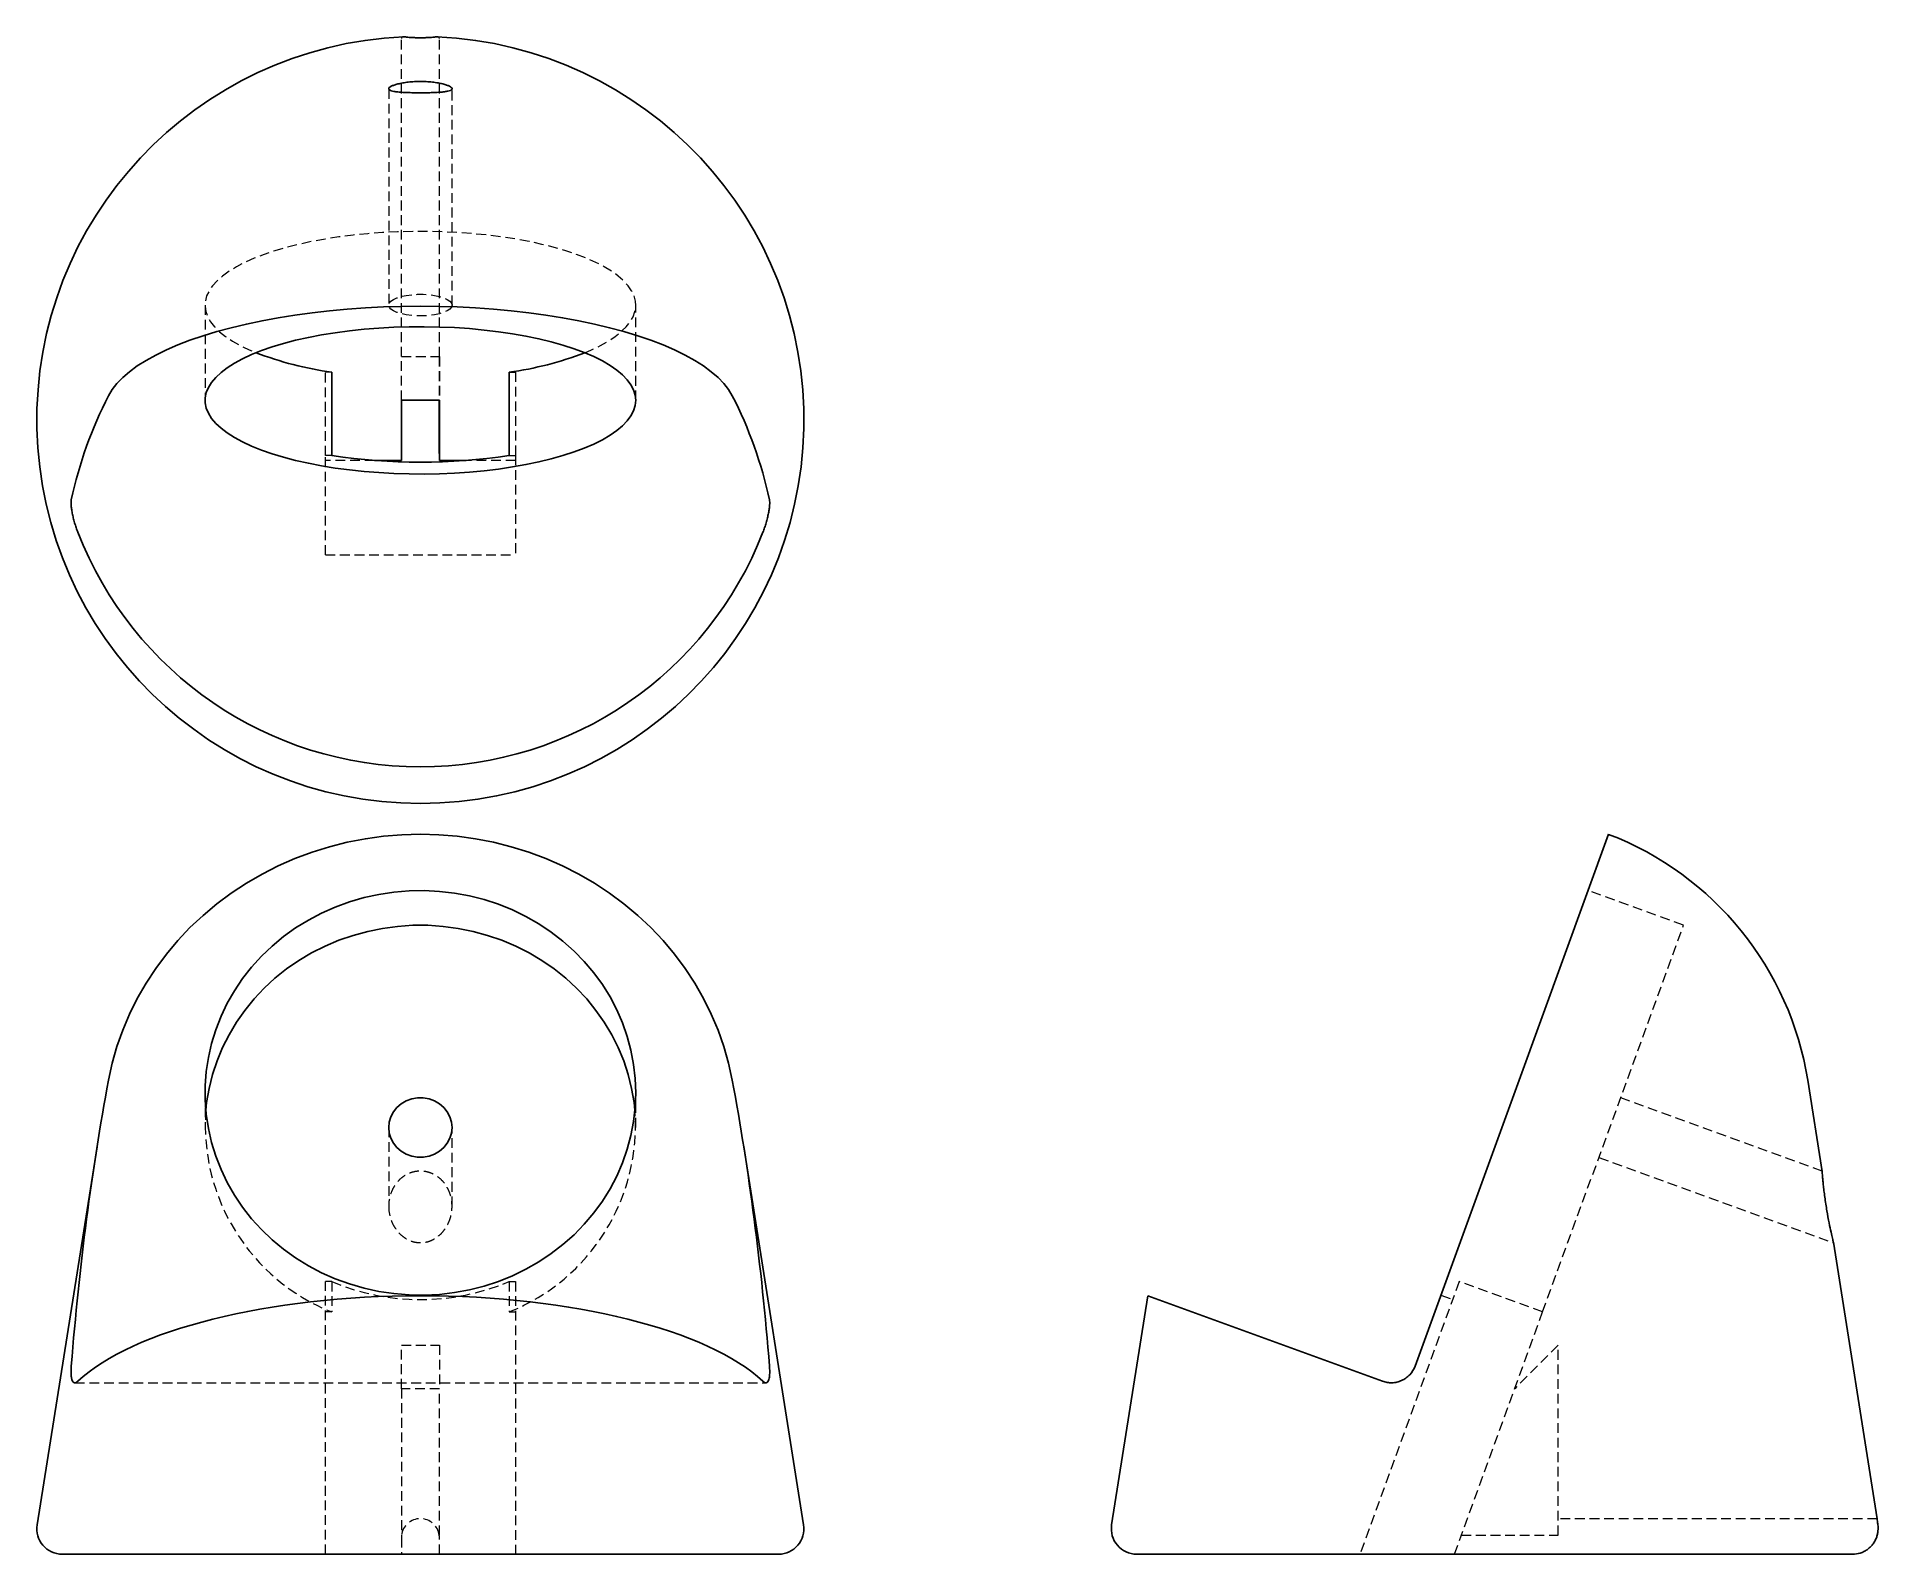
# Model space of a CAD drawing. Header units: millimetres. Extents: x 33 to 273, y 10 to 208.
import ezdxf

# ---------------------------------------------------------------- set-up
doc = ezdxf.new("R2010")
doc.units = ezdxf.units.MM
doc.linetypes.add('HIDDEN', pattern=[1.905, 1.27, -0.635])

msp = doc.modelspace()

# ---------------------------------------------------------------- linework, layer by layer
at = {"color": 7, "linetype": 'HIDDEN', "lineweight": 18}
for p, q in [((80.52, 166.21), (80.52, 207.65)), ((85.48, 166.21), (85.48, 207.65)), ((78.87, 201.06), (78.87, 172.92)), ((87.13, 172.92), (87.13, 201.11)), ((54.95, 172.92), (54.95, 160.52)), ((111.05, 160.52), (111.05, 172.92)), ((80.52, 166.21), (85.48, 166.21)), ((80.52, 160.54), (80.52, 166.21)), ((80.55, 160.54), (80.55, 166.21)), ((85.45, 166.21), (85.45, 160.54)), ((85.48, 166.21), (85.48, 160.54)), ((71.45, 164.18), (70.62, 164.18)), ((70.62, 153.32), (70.62, 164.18)), ((94.55, 164.18), (95.38, 164.18)), ((95.38, 164.18), (95.38, 153.32)), ((80.52, 153.47), (80.52, 153.59)), ((85.48, 153.47), (85.48, 153.59)), ((70.62, 140.4), (70.62, 153.32)), ((71.45, 153.32), (70.62, 153.32)), ((77.02, 152.69), (70.62, 152.69)), ((95.38, 152.69), (88.98, 152.69)), ((94.55, 153.32), (95.38, 153.32)), ((95.38, 153.32), (95.38, 140.4)), ((70.62, 140.4), (95.38, 140.4)), ((247.52, 92.14), (235.11, 96.66)), ((229.18, 41.76), (247.52, 92.14)), ((54.95, 70.3), (54.95, 65.78)), ((111.05, 65.78), (111.05, 70.3)), ((265.6, 60.1), (239.33, 69.66)), ((78.87, 65.78), (78.87, 55.52)), ((87.13, 55.52), (87.13, 65.78)), ((236.51, 61.9), (267.04, 50.79)), ((70.62, 10.2), (70.62, 45.71)), ((71.45, 45.71), (70.62, 45.71)), ((71.45, 45.71), (71.45, 41.76)), ((94.55, 45.71), (94.55, 41.76)), ((94.55, 45.71), (95.38, 45.71)), ((95.38, 45.71), (95.38, 10.2)), ((218.32, 45.71), (205.4, 10.2)), ((229.18, 41.76), (218.32, 45.71)), ((215.92, 43.93), (217.47, 43.37)), ((71.45, 41.76), (70.62, 41.76)), ((94.55, 41.76), (95.38, 41.76)), ((217.69, 10.2), (229.18, 41.76)), ((80.52, 31.76), (80.52, 37.43)), ((80.52, 37.43), (85.48, 37.43)), ((85.48, 37.43), (85.48, 31.76)), ((231.21, 37.43), (225.54, 31.76)), ((231.21, 12.68), (231.21, 37.43)), ((38, 32.54), (128.01, 32.54)), ((85.48, 31.76), (80.52, 31.76)), ((80.52, 31.76), (80.52, 12.68)), ((85.48, 12.68), (85.48, 31.76)), ((272.76, 14.82), (231.21, 14.82)), ((80.52, 12.68), (80.55, 12.68)), ((80.52, 12.35), (80.52, 10.2)), ((85.45, 12.68), (85.48, 12.68)), ((85.48, 10.2), (85.48, 12.35)), ((218.59, 12.68), (231.21, 12.68))]:
    msp.add_line(p, q, dxfattribs=at)
at = {"color": 7, "linetype": 'Continuous', "lineweight": 25}
for p, q in [((71.45, 153.32), (71.45, 164.18)), ((94.55, 153.32), (94.55, 164.18)), ((85.48, 160.54), (80.52, 160.54)), ((80.52, 160.54), (80.52, 153.59)), ((80.55, 153.59), (80.55, 160.54)), ((85.45, 160.54), (85.45, 153.59)), ((85.48, 153.59), (85.48, 160.54)), ((80.52, 153.59), (80.55, 153.59)), ((85.45, 153.59), (85.48, 153.59)), ((80.52, 152.69), (77.02, 152.69)), ((80.52, 153.47), (80.52, 152.69)), ((85.48, 152.69), (85.48, 153.47)), ((88.98, 152.69), (85.48, 152.69)), ((237.78, 103.98), (226.11, 71.94)), ((226.11, 71.94), (212.56, 34.71)), ((265.59, 60.05), (263.71, 71.94)), ((40.88, 63.27), (33.08, 14.02)), ((132.92, 14.02), (125.12, 63.27)), ((272.76, 14.79), (267.05, 50.83)), ((177.77, 43.86), (173.04, 14.02)), ((208.33, 32.74), (177.77, 43.86)), ((36.34, 10.2), (129.66, 10.2)), ((176.3, 10.2), (269.56, 10.2))]:
    msp.add_line(p, q, dxfattribs=at)
at = {"color": 7, "linetype": 'HIDDEN', "lineweight": 18, "flags": 128}
for points in [[(104.4, 166.72), (105.29, 167.1), (106.44, 167.65), (107.47, 168.23), (108.37, 168.83), (109.15, 169.45), (109.8, 170.09), (110.32, 170.74), (110.7, 171.41), (110.95, 172.08), (111.05, 172.76), (111.01, 173.43), (110.84, 174.11), (110.52, 174.78), (110.07, 175.44), (109.49, 176.08), (108.77, 176.71), (107.92, 177.33), (106.95, 177.92), (105.86, 178.48), (104.66, 179.02), (103.35, 179.53), (101.94, 180), (100.43, 180.44), (98.84, 180.84), (97.17, 181.2), (95.42, 181.52), (93.62, 181.8), (91.76, 182.04), (89.86, 182.22), (87.92, 182.37), (85.96, 182.46), (83.99, 182.51), (82.01, 182.51), (80.04, 182.46), (78.08, 182.37), (76.14, 182.22), (74.24, 182.04), (72.38, 181.8), (70.58, 181.52), (68.83, 181.2), (67.16, 180.84), (65.57, 180.44), (64.06, 180), (62.65, 179.53), (61.34, 179.02), (60.14, 178.48), (59.05, 177.92), (58.08, 177.33), (57.23, 176.71), (56.51, 176.08), (55.93, 175.44), (55.48, 174.78), (55.16, 174.11), (54.99, 173.43), (54.95, 172.76), (55.05, 172.08), (55.3, 171.41), (55.68, 170.74), (56.2, 170.09), (56.85, 169.45), (57.63, 168.83), (58.53, 168.23), (59.56, 167.65), (60.71, 167.1), (61.6, 166.72)], [(87.13, 172.92), (87.06, 172.66), (86.85, 172.41), (86.51, 172.18), (86.05, 171.97), (85.49, 171.8), (84.84, 171.66), (84.13, 171.56), (83.38, 171.52), (82.62, 171.52), (81.87, 171.56), (81.16, 171.66), (80.51, 171.8), (79.95, 171.97), (79.49, 172.18), (79.15, 172.41), (78.94, 172.66), (78.87, 172.92), (78.94, 173.18), (79.15, 173.43), (79.49, 173.66), (79.95, 173.87), (80.51, 174.05), (81.16, 174.18), (81.87, 174.28), (82.62, 174.33), (83.38, 174.33), (84.13, 174.28), (84.84, 174.18), (85.49, 174.05), (86.05, 173.87), (86.51, 173.66), (86.85, 173.43), (87.06, 173.18), (87.13, 172.92)]]:
    msp.add_lwpolyline(points, dxfattribs=at)
at = {"color": 7, "linetype": 'Continuous', "lineweight": 25, "flags": 128}
for points in [[(42.38, 161.11), (42.86, 161.92), (43.48, 162.71), (44.23, 163.49), (45.12, 164.25), (46.13, 165), (47.27, 165.72), (48.53, 166.42), (49.91, 167.09), (51.39, 167.74), (52.99, 168.35), (54.69, 168.93), (56.48, 169.48), (58.36, 169.98), (60.33, 170.46), (62.37, 170.89), (64.48, 171.28), (66.66, 171.62), (68.89, 171.93), (71.17, 172.18), (73.48, 172.4), (75.83, 172.56), (78.21, 172.68), (80.6, 172.75), (83, 172.78), (85.4, 172.75), (87.79, 172.68), (90.17, 172.56), (92.52, 172.4), (94.83, 172.18), (97.11, 171.93), (99.34, 171.62), (101.52, 171.28), (103.63, 170.89), (105.67, 170.46), (107.64, 169.98), (109.52, 169.48), (111.31, 168.93), (113.01, 168.35), (114.61, 167.74), (116.09, 167.09), (117.47, 166.42), (118.73, 165.72), (119.87, 165), (120.88, 164.25), (121.77, 163.49), (122.52, 162.71), (123.14, 161.92), (123.62, 161.11)], [(111.05, 160.52), (110.98, 159.84), (110.77, 159.17), (110.43, 158.5), (109.94, 157.84), (109.32, 157.2), (108.57, 156.57), (107.7, 155.97), (106.7, 155.38), (105.58, 154.82), (104.35, 154.29), (103.01, 153.79), (101.57, 153.33), (100.04, 152.9), (98.43, 152.5), (96.74, 152.15), (94.98, 151.84), (93.16, 151.57), (91.29, 151.35), (89.38, 151.17), (87.44, 151.04), (85.47, 150.96), (83.5, 150.92), (81.52, 150.93), (79.54, 150.99), (77.59, 151.1), (75.66, 151.26), (73.77, 151.46), (71.92, 151.7), (70.13, 151.99), (68.41, 152.32), (66.75, 152.69), (65.18, 153.11), (63.7, 153.55), (62.31, 154.04), (61.02, 154.55), (59.85, 155.1), (58.79, 155.67), (57.85, 156.27), (57.04, 156.88), (56.35, 157.52), (55.8, 158.17), (55.38, 158.83), (55.1, 159.5), (54.96, 160.18), (54.96, 160.85), (55.1, 161.53), (55.38, 162.2), (55.8, 162.86), (56.35, 163.51), (57.04, 164.15), (57.85, 164.77), (58.79, 165.36), (59.85, 165.93), (61.02, 166.48), (62.31, 166.99), (63.7, 167.48), (65.18, 167.93), (66.75, 168.34), (68.41, 168.71), (70.13, 169.04), (71.92, 169.33), (73.77, 169.58), (75.66, 169.78), (77.59, 169.93), (79.54, 170.04), (81.52, 170.1), (83.5, 170.11), (85.47, 170.07), (87.44, 169.99), (89.38, 169.86), (91.29, 169.68), (93.16, 169.46), (94.98, 169.19), (96.74, 168.88), (98.43, 168.53), (100.04, 168.14), (101.57, 167.71), (103.01, 167.24), (104.35, 166.74), (105.58, 166.21), (106.7, 165.65), (107.7, 165.07), (108.57, 164.46), (109.32, 163.83), (109.94, 163.19), (110.43, 162.53), (110.77, 161.87), (110.98, 161.19), (111.05, 160.52)], [(42.38, 71.94), (42.86, 74.15), (43.48, 76.32), (44.23, 78.47), (45.12, 80.56), (46.13, 82.61), (47.27, 84.59), (48.53, 86.51), (49.91, 88.36), (51.39, 90.13), (52.99, 91.82), (54.69, 93.41), (56.48, 94.91), (58.36, 96.31), (60.33, 97.6), (62.37, 98.79), (64.48, 99.86), (66.66, 100.81), (68.89, 101.65), (71.17, 102.36), (73.48, 102.94), (75.83, 103.4), (78.21, 103.72), (80.6, 103.92), (83, 103.98), (85.4, 103.92), (87.79, 103.72), (90.17, 103.4), (92.52, 102.94), (94.83, 102.36), (97.11, 101.65), (99.34, 100.81), (101.52, 99.86), (103.63, 98.79), (105.67, 97.6), (107.64, 96.31), (109.52, 94.91), (111.31, 93.41), (113.01, 91.82), (114.61, 90.13), (116.09, 88.36), (117.47, 86.51), (118.73, 84.59), (119.87, 82.61), (120.88, 80.56), (121.77, 78.47), (122.52, 76.32), (123.14, 74.15), (123.62, 71.94)], [(111.05, 70.3), (110.98, 68.44), (110.77, 66.59), (110.43, 64.75), (109.94, 62.95), (109.32, 61.18), (108.57, 59.46), (107.7, 57.79), (106.7, 56.19), (105.58, 54.65), (104.35, 53.19), (103.01, 51.82), (101.57, 50.54), (100.04, 49.36), (98.43, 48.28), (96.74, 47.31), (94.98, 46.46), (93.16, 45.72), (91.29, 45.11), (89.38, 44.63), (87.44, 44.27), (85.47, 44.04), (83.5, 43.94), (81.52, 43.97), (79.54, 44.14), (77.59, 44.43), (75.66, 44.85), (73.77, 45.4), (71.92, 46.08), (70.13, 46.87), (68.41, 47.78), (66.75, 48.81), (65.18, 49.94), (63.7, 51.17), (62.31, 52.5), (61.02, 53.91), (59.85, 55.41), (58.79, 56.98), (57.85, 58.62), (57.04, 60.32), (56.35, 62.06), (55.8, 63.85), (55.38, 65.67), (55.1, 67.51), (54.96, 69.37), (54.96, 71.23), (55.1, 73.08), (55.38, 74.92), (55.8, 76.74), (56.35, 78.53), (57.04, 80.28), (57.85, 81.97), (58.79, 83.61), (59.85, 85.18), (61.02, 86.68), (62.31, 88.1), (63.7, 89.42), (65.18, 90.65), (66.75, 91.79), (68.41, 92.81), (70.13, 93.72), (71.92, 94.51), (73.77, 95.19), (75.66, 95.74), (77.59, 96.16), (79.54, 96.46), (81.52, 96.62), (83.5, 96.65), (85.47, 96.55), (87.44, 96.33), (89.38, 95.97), (91.29, 95.48), (93.16, 94.87), (94.98, 94.13), (96.74, 93.28), (98.43, 92.31), (100.04, 91.23), (101.57, 90.05), (103.01, 88.77), (104.35, 87.4), (105.58, 85.94), (106.7, 84.41), (107.7, 82.8), (108.57, 81.13), (109.32, 79.41), (109.94, 77.64), (110.43, 75.84), (110.77, 74.01), (110.98, 72.16), (111.05, 70.3)], [(110.95, 68.04), (110.84, 69.04), (110.52, 70.88), (110.07, 72.69), (109.49, 74.46), (108.77, 76.2), (107.92, 77.88), (106.95, 79.5), (105.86, 81.05), (104.66, 82.53), (103.35, 83.93), (101.94, 85.23), (100.43, 86.44), (98.84, 87.54), (97.17, 88.53), (95.42, 89.42), (93.62, 90.18), (91.76, 90.82), (89.86, 91.34), (87.92, 91.73), (85.96, 91.99), (83.99, 92.13), (82.01, 92.13), (80.04, 91.99), (78.08, 91.73), (76.14, 91.34), (74.24, 90.82), (72.38, 90.18), (70.58, 89.42), (68.83, 88.53), (67.16, 87.54), (65.57, 86.44), (64.06, 85.23), (62.65, 83.93), (61.34, 82.53), (60.14, 81.05), (59.05, 79.5), (58.08, 77.88), (57.23, 76.2), (56.51, 74.46), (55.93, 72.69), (55.48, 70.88), (55.16, 69.04), (55.05, 68.04)], [(87.13, 65.78), (87.06, 65.07), (86.85, 64.38), (86.51, 63.74), (86.05, 63.17), (85.49, 62.69), (84.84, 62.31), (84.13, 62.05), (83.38, 61.92), (82.62, 61.92), (81.87, 62.05), (81.16, 62.31), (80.51, 62.69), (79.95, 63.17), (79.49, 63.74), (79.15, 64.38), (78.94, 65.07), (78.87, 65.78), (78.94, 66.49), (79.15, 67.18), (79.49, 67.82), (79.95, 68.39), (80.51, 68.87), (81.16, 69.25), (81.87, 69.51), (82.62, 69.64), (83.38, 69.64), (84.13, 69.51), (84.84, 69.25), (85.49, 68.87), (86.05, 68.39), (86.51, 67.82), (86.85, 67.18), (87.06, 66.49), (87.13, 65.78)]]:
    msp.add_lwpolyline(points, dxfattribs=at)
at = {"color": 7, "linetype": 'Continuous', "lineweight": 25}
for centre, radius, start, end in [((83, 157.96), 49.96, 92.5027, 270), ((83, 157.96), 49.96, 270, 87.4972), ((77.83, 209.3), 45.57, 249.1285, 261.9466), ((88.67, 207.34), 43.56, 277.7559, 291.169), ((83, 230.74), 78.27, 261.5136, 278.4864), ((222.96, 65.48), 41.25, 9, 68.951), ((36.34, 13.5), 3.3, 171, 270), ((129.66, 13.5), 3.3, 270, 9), ((176.3, 13.5), 3.3, 171, 270)]:
    msp.add_arc(centre, radius, start, end, dxfattribs=at)
at = {"color": 7, "linetype": 'HIDDEN', "lineweight": 18}
for centre, radius, start, end in [((81.16, 66.07), 26.18, 175.6975, 248.2303), ((84.84, 66.07), 26.18, 291.7697, 4.3025), ((83, 73.04), 29.67, 247.0912, 292.9088), ((83, 12.35), 2.48, 7.6623, 172.3377), ((83, 12.35), 2.48, 172.3377, 180), ((83, 12.35), 2.48, 0, 7.6623)]:
    msp.add_arc(centre, radius, start, end, dxfattribs=at)
at = {"color": 7, "linetype": 'Continuous', "lineweight": 25}
for centre, major_axis, ratio, start_param, end_param in [((83, 135.35), (0, 51.96), 0.900354, 1.052, 1.333534), ((83, 135.35), (0, 51.96), 0.900354, 4.949651, 5.231185), ((83, 153.47), (2.48, 0), 0.36397, 3.007861, 3.141593), ((83, 153.47), (2.48, 0), 0.36397, 0, 0.133732), ((83, 160.73), (0, 47.96), 0.998337, 1.941911, 4.341275), ((83, 1.16), (0, 142.75), 0.327702, 1.052, 1.333534), ((83, 1.16), (0, 142.75), 0.327702, 4.949651, 5.231185), ((83, 26.41), (47.88, 0), 0.364577, 0.371114, 2.770478)]:
    msp.add_ellipse(centre, major_axis=major_axis, ratio=ratio, start_param=start_param, end_param=end_param, dxfattribs=at)
at = {"color": 7, "linetype": 'HIDDEN', "lineweight": 18}
for points, knots in [([(80.82, 207.87), (80.8, 207.87), (80.72, 207.87), (80.63, 207.84), (80.54, 207.77), (80.53, 207.69), (80.52, 207.65)], [0, 0, 0, 0, 0.087631, 0.382693, 0.687212, 1, 1, 1, 1]), ([(85.48, 207.65), (85.47, 207.69), (85.46, 207.77), (85.39, 207.83), (85.29, 207.87), (85.21, 207.87), (85.18, 207.87)], [0, 0, 0, 0, 0.285177, 0.578622, 0.863867, 1, 1, 1, 1]), ([(78.87, 55.52), (78.87, 54.95), (78.97, 54.39), (79.23, 53.59), (79.35, 53.32), (79.61, 52.82), (79.77, 52.58), (80.12, 52.14), (80.31, 51.93), (80.75, 51.55), (80.98, 51.39), (81.36, 51.18), (81.49, 51.12), (81.76, 51.01), (81.89, 50.96), (82.17, 50.88), (82.31, 50.85), (82.59, 50.81), (82.74, 50.79), (83.17, 50.78), (83.46, 50.8), (83.88, 50.89), (84.03, 50.93), (84.3, 51.03), (84.43, 51.08), (84.82, 51.27), (85.07, 51.42), (85.52, 51.77), (85.73, 51.97), (86.1, 52.4), (86.27, 52.64), (86.56, 53.13), (86.68, 53.39), (86.89, 53.92), (86.96, 54.19), (87.08, 54.75), (87.11, 55.03), (87.13, 55.6), (87.12, 55.89), (87.05, 56.45), (86.99, 56.74), (86.82, 57.29), (86.72, 57.55), (86.52, 57.93), (86.45, 58.06), (86.3, 58.3), (86.21, 58.42), (85.95, 58.76), (85.75, 58.97), (85.31, 59.34), (85.07, 59.51), (84.56, 59.78), (84.29, 59.89), (83.88, 60), (83.73, 60.03), (83.45, 60.08), (83.16, 60.11), (82.87, 60.1), (82.58, 60.08), (82.43, 60.06), (82.01, 59.98), (81.73, 59.9), (81.2, 59.66), (80.95, 59.52), (80.48, 59.18), (80.26, 58.98), (79.88, 58.55), (79.71, 58.32), (79.41, 57.82), (79.29, 57.56), (78.99, 56.75), (78.88, 56.18), (78.88, 55.6)], [0, 0, 0, 0, 0.0625, 0.0625, 0.09375, 0.09375, 0.125, 0.125, 0.15625, 0.15625, 0.1875, 0.1875, 0.203125, 0.203125, 0.21875, 0.21875, 0.234375, 0.234375, 0.25, 0.25, 0.28125, 0.28125, 0.296875, 0.296875, 0.3125, 0.3125, 0.34375, 0.34375, 0.375, 0.375, 0.40625, 0.40625, 0.4375, 0.4375, 0.46875, 0.46875, 0.5, 0.5, 0.53125, 0.53125, 0.5625, 0.5625, 0.59375, 0.59375, 0.609375, 0.609375, 0.625, 0.625, 0.65625, 0.65625, 0.6875, 0.6875, 0.71875, 0.71875, 0.734375, 0.734375, 0.75, 0.765625, 0.765625, 0.78125, 0.78125, 0.8125, 0.8125, 0.84375, 0.84375, 0.875, 0.875, 0.90625, 0.90625, 0.9375, 0.9375, 1, 1, 1, 1])]:
    msp.add_open_spline(points, degree=3, knots=knots, dxfattribs=at)
at = {"color": 7, "linetype": 'Continuous', "lineweight": 25}
for points, knots in [([(81.17, 207.85), (81.1, 207.86), (80.96, 207.88), (80.86, 207.87), (80.82, 207.87)], [0, 0, 0, 0, 0.578213, 1, 1, 1, 1]), ([(81.17, 207.85), (81.29, 207.83), (81.42, 207.82), (81.69, 207.79), (81.85, 207.78), (82.16, 207.77), (82.32, 207.76), (82.66, 207.76), (82.83, 207.75), (83.17, 207.75), (83.34, 207.76), (83.68, 207.76), (83.84, 207.77), (84.15, 207.78), (84.3, 207.79), (84.58, 207.82), (84.71, 207.83), (84.83, 207.85)], [0, 0, 0, 0, 0.125, 0.125, 0.25, 0.25, 0.375, 0.375, 0.5, 0.5, 0.625, 0.625, 0.75, 0.75, 0.875, 0.875, 1, 1, 1, 1]), ([(85.18, 207.87), (85.15, 207.87), (85.06, 207.88), (84.92, 207.86), (84.83, 207.85)], [0, 0, 0, 0, 0.30774, 1, 1, 1, 1]), ([(78.87, 201.11), (78.87, 201.2), (78.97, 201.3), (79.23, 201.45), (79.35, 201.5), (79.61, 201.6), (79.77, 201.65), (80.12, 201.75), (80.31, 201.79), (80.75, 201.88), (80.98, 201.92), (81.36, 201.96), (81.49, 201.98), (81.76, 202), (81.89, 202.02), (82.17, 202.03), (82.31, 202.04), (82.59, 202.05), (82.74, 202.06), (83.17, 202.06), (83.46, 202.05), (83.88, 202.03), (84.03, 202.02), (84.3, 202), (84.43, 201.99), (84.82, 201.94), (85.07, 201.91), (85.52, 201.83), (85.73, 201.79), (86.1, 201.69), (86.27, 201.64), (86.56, 201.54), (86.68, 201.49), (86.89, 201.39), (86.96, 201.34), (87.08, 201.24), (87.11, 201.19), (87.13, 201.1), (87.12, 201.05), (87.05, 200.97), (86.99, 200.93), (86.82, 200.86), (86.72, 200.83), (86.52, 200.78), (86.45, 200.77), (86.3, 200.74), (86.21, 200.73), (85.95, 200.69), (85.75, 200.67), (85.31, 200.64), (85.07, 200.63), (84.56, 200.6), (84.29, 200.6), (83.88, 200.59), (83.73, 200.59), (83.45, 200.58), (83.16, 200.58), (82.87, 200.58), (82.58, 200.58), (82.43, 200.58), (82.01, 200.59), (81.73, 200.6), (81.2, 200.61), (80.95, 200.63), (80.48, 200.65), (80.26, 200.67), (79.88, 200.71), (79.71, 200.74), (79.41, 200.79), (79.29, 200.82), (78.99, 200.93), (78.88, 201.01), (78.88, 201.1)], [0, 0, 0, 0, 0.0625, 0.0625, 0.09375, 0.09375, 0.125, 0.125, 0.15625, 0.15625, 0.1875, 0.1875, 0.203125, 0.203125, 0.21875, 0.21875, 0.234375, 0.234375, 0.25, 0.25, 0.28125, 0.28125, 0.296875, 0.296875, 0.3125, 0.3125, 0.34375, 0.34375, 0.375, 0.375, 0.40625, 0.40625, 0.4375, 0.4375, 0.46875, 0.46875, 0.5, 0.5, 0.53125, 0.53125, 0.5625, 0.5625, 0.59375, 0.59375, 0.609375, 0.609375, 0.625, 0.625, 0.65625, 0.65625, 0.6875, 0.6875, 0.71875, 0.71875, 0.734375, 0.734375, 0.75, 0.765625, 0.765625, 0.78125, 0.78125, 0.8125, 0.8125, 0.84375, 0.84375, 0.875, 0.875, 0.90625, 0.90625, 0.9375, 0.9375, 1, 1, 1, 1]), ([(37.53, 147.56), (37.51, 147.49), (37.5, 147.39), (37.5, 147.16), (37.5, 147.03), (37.52, 146.73), (37.54, 146.56), (37.59, 146.2), (37.62, 146.01), (37.7, 145.62), (37.74, 145.41), (37.84, 144.99), (37.9, 144.78), (38.02, 144.36), (38.09, 144.14), (38.23, 143.73), (38.3, 143.53), (38.38, 143.33)], [0, 0, 0, 0, 0.125, 0.125, 0.25, 0.25, 0.375, 0.375, 0.5, 0.5, 0.625, 0.625, 0.75, 0.75, 0.875, 0.875, 1, 1, 1, 1]), ([(127.62, 143.33), (127.7, 143.53), (127.77, 143.73), (127.91, 144.14), (127.98, 144.35), (128.1, 144.78), (128.16, 144.99), (128.26, 145.41), (128.3, 145.61), (128.38, 146.01), (128.41, 146.2), (128.46, 146.56), (128.48, 146.72), (128.51, 147.17), (128.5, 147.41), (128.47, 147.56)], [0, 0, 0, 0, 0.125, 0.125, 0.25, 0.25, 0.375, 0.375, 0.5, 0.5, 0.625, 0.625, 0.75, 0.75, 1, 1, 1, 1]), ([(267.05, 50.83), (267.05, 50.83), (267.04, 50.85), (266.93, 51.33), (266.74, 52.16), (266.48, 53.39), (266.25, 54.68), (266.06, 55.82), (265.93, 56.71), (265.82, 57.57), (265.74, 58.32), (265.67, 58.97), (265.63, 59.46), (265.6, 59.81), (265.58, 60.07), (265.58, 60.06), (265.59, 60.05)], [0, 0, 0, 0, 0.064084, 0.147996, 0.238488, 0.342321, 0.461947, 0.526398, 0.592757, 0.656215, 0.721906, 0.77925, 0.838707, 0.889502, 0.942043, 1, 1, 1, 1]), ([(37.53, 34.71), (37.51, 34.5), (37.5, 34.3), (37.5, 33.93), (37.5, 33.75), (37.52, 33.43), (37.54, 33.28), (37.59, 33.03), (37.62, 32.92), (37.7, 32.74), (37.74, 32.67), (37.84, 32.57), (37.9, 32.55), (38.02, 32.53), (38.09, 32.55), (38.23, 32.61), (38.3, 32.66), (38.38, 32.74)], [0, 0, 0, 0, 0.125, 0.125, 0.25, 0.25, 0.375, 0.375, 0.5, 0.5, 0.625, 0.625, 0.75, 0.75, 0.875, 0.875, 1, 1, 1, 1]), ([(127.62, 32.74), (127.7, 32.66), (127.77, 32.61), (127.91, 32.55), (127.98, 32.53), (128.1, 32.54), (128.16, 32.57), (128.26, 32.67), (128.3, 32.74), (128.38, 32.91), (128.41, 33.02), (128.46, 33.28), (128.48, 33.42), (128.51, 33.91), (128.5, 34.29), (128.47, 34.71)], [0, 0, 0, 0, 0.125, 0.125, 0.25, 0.25, 0.375, 0.375, 0.5, 0.5, 0.625, 0.625, 0.75, 0.75, 1, 1, 1, 1]), ([(208.33, 32.74), (208.53, 32.66), (208.73, 32.61), (209.14, 32.55), (209.35, 32.53), (209.78, 32.54), (209.99, 32.57), (210.41, 32.67), (210.61, 32.74), (211.01, 32.91), (211.2, 33.02), (211.56, 33.28), (211.72, 33.42), (212.17, 33.91), (212.41, 34.29), (212.56, 34.71)], [0, 0, 0, 0, 0.125, 0.125, 0.25, 0.25, 0.375, 0.375, 0.5, 0.5, 0.625, 0.625, 0.75, 0.75, 1, 1, 1, 1]), ([(272.76, 14.79), (272.76, 14.79), (272.75, 14.81), (272.78, 14.55), (272.83, 14.19), (272.85, 14.02)], [0, 0, 0, 0, 0.214888, 0.618646, 1, 1, 1, 1]), ([(269.56, 10.2), (269.89, 10.2), (270.22, 10.25), (270.7, 10.4), (270.86, 10.46), (271.16, 10.61), (271.3, 10.69), (271.57, 10.88), (271.7, 10.99), (271.95, 11.22), (272.06, 11.34), (272.26, 11.6), (272.36, 11.74), (272.52, 12.04), (272.59, 12.19), (272.65, 12.35)], [0, 0, 0, 0, 0.25, 0.25, 0.375, 0.375, 0.5, 0.5, 0.625, 0.625, 0.75, 0.75, 0.875, 0.875, 1, 1, 1, 1]), ([(272.65, 12.35), (272.71, 12.49), (272.75, 12.64), (272.82, 12.94), (272.84, 13.09), (272.89, 13.52), (272.88, 13.79), (272.85, 14.02)], [0, 0, 0, 0, 0.25, 0.25, 0.5, 0.5, 1, 1, 1, 1])]:
    msp.add_open_spline(points, degree=3, knots=knots, dxfattribs=at)
msp.add_open_spline([(78.88, 201.1), (78.87, 201.1), (78.87, 201.11), (78.87, 201.11)], degree=3, dxfattribs=at)
at = {"color": 7, "linetype": 'HIDDEN', "lineweight": 18}
for points in [[(78.88, 55.6), (78.87, 55.57), (78.87, 55.55), (78.87, 55.52)], [(266.1, 55.6), (266.1, 55.57), (266.11, 55.55), (266.11, 55.52)]]:
    msp.add_open_spline(points, degree=3, dxfattribs=at)

doc.saveas('drawing.dxf')
